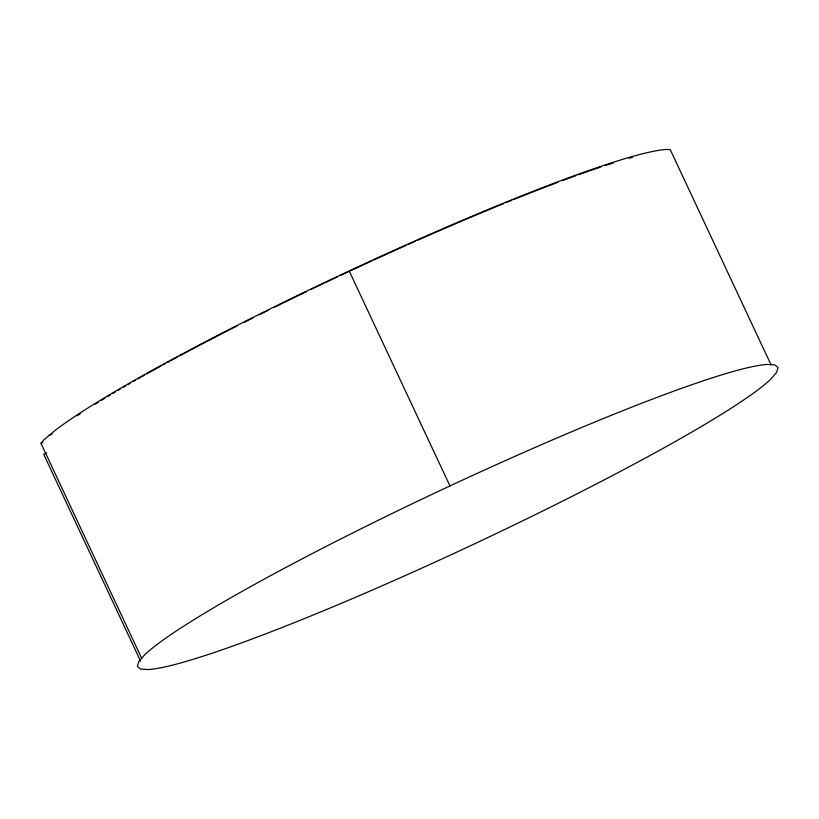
<?xml version="1.0" encoding="UTF-8"?>
<svg xmlns="http://www.w3.org/2000/svg" width="819" height="819" viewBox="0 0 819 819"><rect width="100%" height="100%" fill="white"/><g stroke="black" fill="none" stroke-linecap="round" stroke-linejoin="round"><path stroke-width="1.23" d="M141.667 658.281L40.95 443.274L44.093 439.67L54.709 430.722A353.552 31.429 -25.1 0 1 368.591 261.947A353.552 31.429 -25.1 0 1 666.164 149.447L670.259 149.672L770.976 364.68M40.95 443.274L42.936 442.342M46.673 452.927L43.704 454.32L140.633 661.24M49.396 435.196L52.211 433.978M449.959 485.933A353.552 31.429 -25.1 0 0 144.809 654.688L138.759 661.629L137.357 666.461L140.622 669.123L148.515 669.553A353.552 31.429 -25.1 0 0 465.448 548.085A353.552 31.429 -25.1 0 0 770.597 379.33L776.647 372.389L778.05 367.547L774.784 364.895L766.891 364.455A353.552 31.429 -25.1 0 0 449.959 485.933L349.334 271.294A349.242 31.05 -25.1 0 1 371.355 261.107M77.099 415.837A349.242 31.05 -25.1 0 1 80.129 413.83M95.239 404.166A349.242 31.05 -25.1 0 1 98.352 402.231M101.536 400.266A349.242 31.05 -25.1 0 1 104.812 398.28M108.149 396.263A349.242 31.05 -25.1 0 1 110.422 394.901M112.715 393.529A349.242 31.05 -25.1 0 1 115.049 392.147M118.151 390.315A349.242 31.05 -25.1 0 1 120.26 389.076M123.454 387.203A349.242 31.05 -25.1 0 1 125.624 385.954M127.815 384.684A349.242 31.05 -25.1 0 1 130.026 383.405M133.384 381.48A349.242 31.05 -25.1 0 1 135.657 380.18M137.94 378.88A349.242 31.05 -25.1 0 1 140.254 377.569M141.411 376.914A349.242 31.05 -25.1 0 1 144.543 375.153M146.652 373.976A349.242 31.05 -25.1 0 1 160.77 366.144M163.001 364.916A349.242 31.05 -25.1 0 1 165.254 363.687M167.506 362.459A349.242 31.05 -25.1 0 1 169.789 361.22M170.925 360.595A349.242 31.05 -25.1 0 1 177.375 357.115M179.556 355.937A349.242 31.05 -25.1 0 1 205.303 342.291M207.473 341.165A349.242 31.05 -25.1 0 1 237.623 325.645M244.277 322.266A349.242 31.05 -25.1 0 1 253.276 317.741M258.947 314.906A349.242 31.05 -25.1 0 1 268.079 310.36M273.822 307.524A349.242 31.05 -25.1 0 1 306.675 291.513M311.251 289.322A349.242 31.05 -25.1 0 1 323.884 283.282M326.197 282.186A349.242 31.05 -25.1 0 1 337.766 276.72M340.08 275.634A349.242 31.05 -25.1 0 1 348.177 271.836M373.669 260.043A349.242 31.05 -25.1 0 1 405.927 245.444M408.22 244.42A349.242 31.05 -25.1 0 1 415.069 241.37M417.352 240.356A349.242 31.05 -25.1 0 1 424.16 237.356M425.286 236.855A349.242 31.05 -25.1 0 1 503.347 203.716M505.763 202.733A349.242 31.05 -25.1 0 1 511.762 200.307M514.148 199.345A349.242 31.05 -25.1 0 1 529.309 193.315M530.446 192.864A349.242 31.05 -25.1 0 1 557.708 182.381M562.366 180.651A349.242 31.05 -25.1 0 1 575.931 175.675M578.327 174.816A349.242 31.05 -25.1 0 1 588.769 171.13M590.008 170.7A349.242 31.05 -25.1 0 1 600.788 167.035M605.374 165.53A349.242 31.05 -25.1 0 1 613.062 163.053M629.146 158.241A349.242 31.05 -25.1 0 1 632.524 157.299"/></g></svg>
